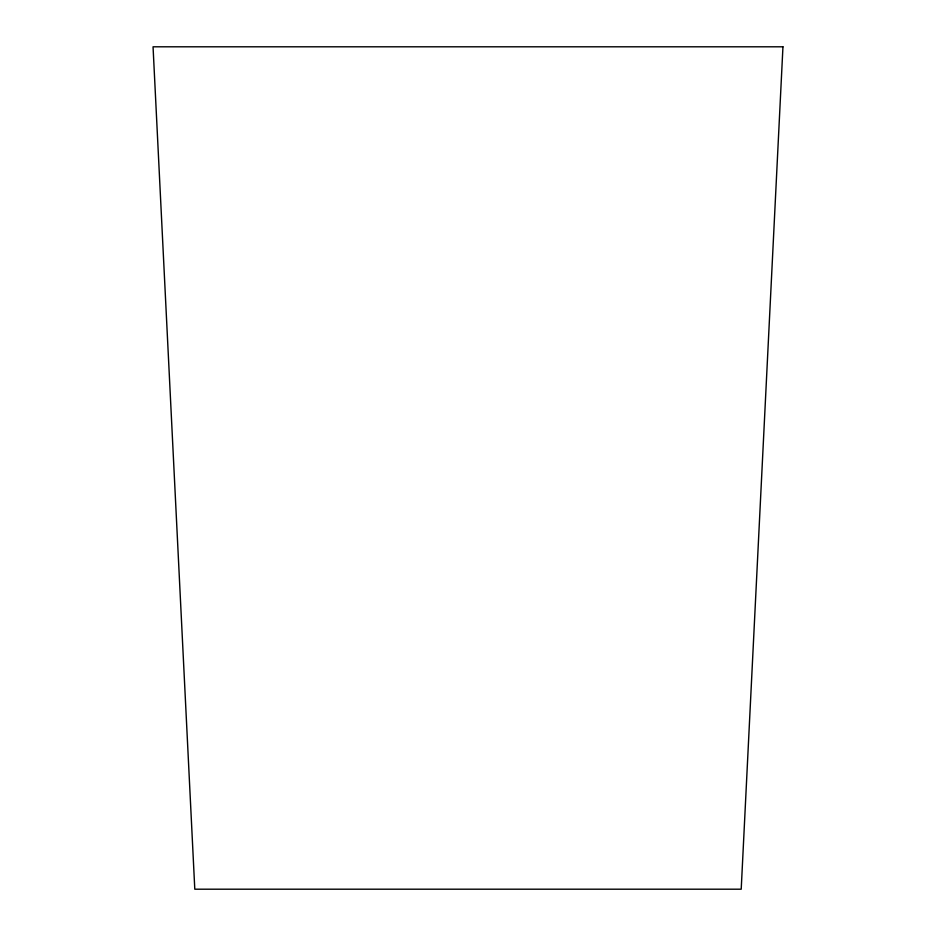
<?xml version="1.0" encoding="UTF-8"?>
<svg xmlns="http://www.w3.org/2000/svg" width="936" height="936" viewBox="0 0 936 936"><rect width="100%" height="100%" fill="white"/><g stroke="black" fill="none" stroke-linecap="round" stroke-linejoin="round"><path stroke-width="1.4" d="M782.952 46.8L741.207 889.2L194.793 889.2L153.048 46.8L782.952 46.8"/></g></svg>
